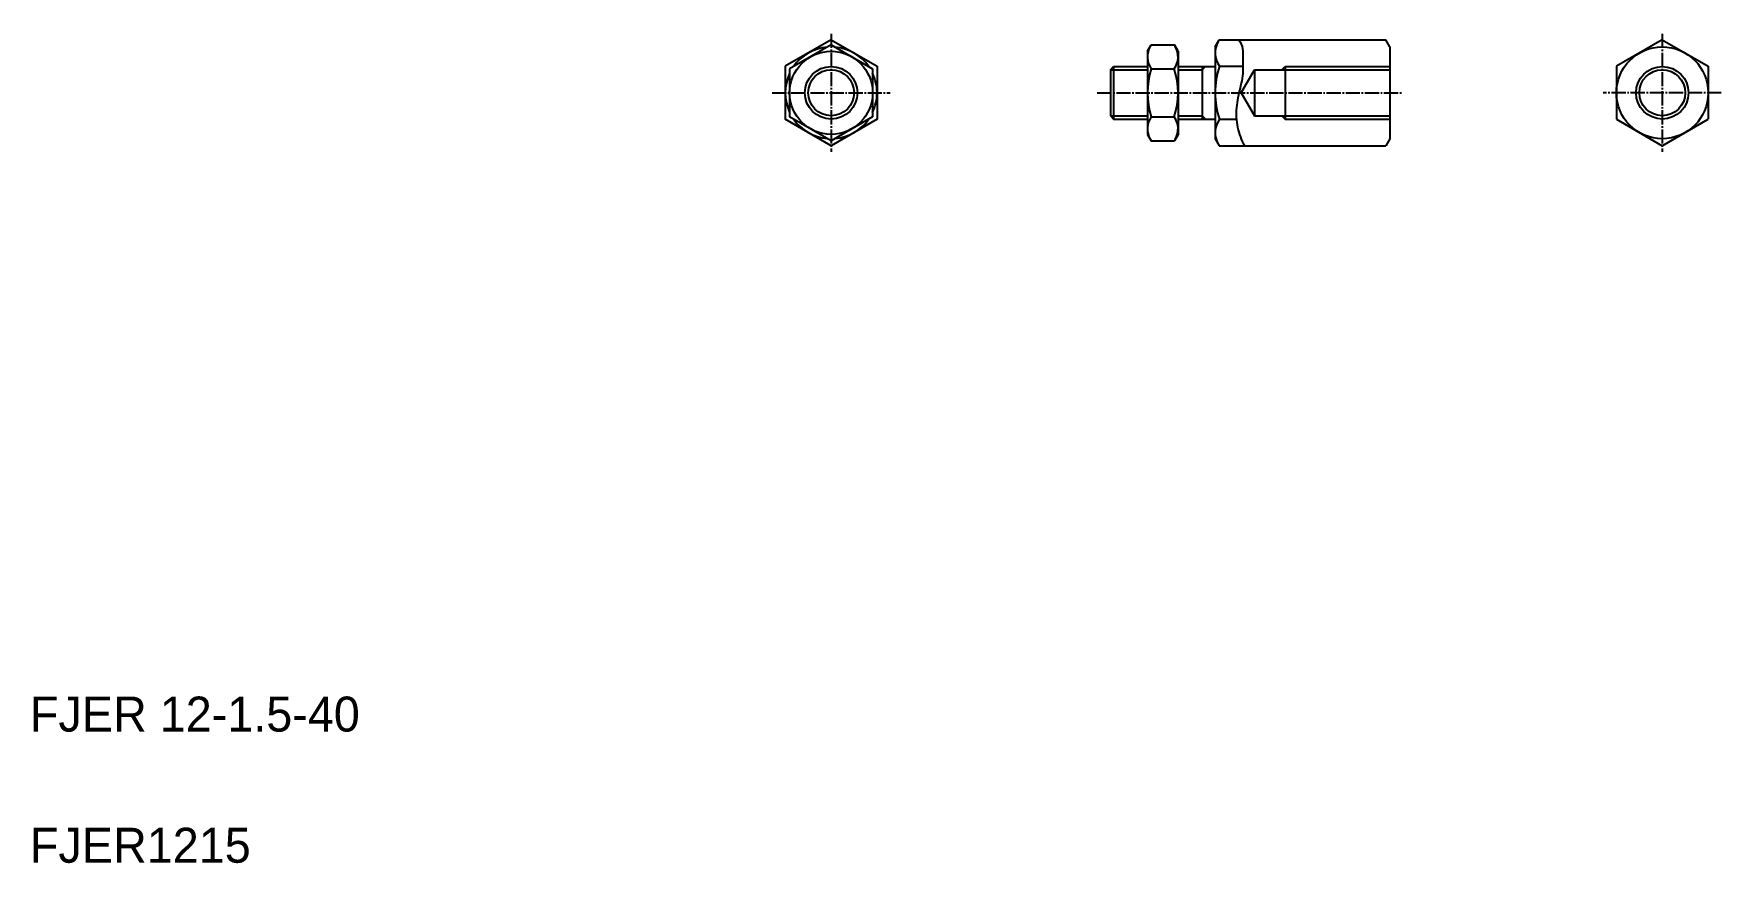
# Model space of a CAD drawing. Extents: x 21 to 407, y 20 to 210.
import ezdxf

# ---------------------------------------------------------------- set-up
doc = ezdxf.new("R2010")
doc.units = 0
doc.header["$LTSCALE"] = 0.25
doc.linetypes.add('CENTER', pattern=[17.5, 13, -1.5, 1.5, -1.5])
doc.layers.get('0').update_dxf_attribs({"linetype": 'CONTINUOUS'})
doc.layers.add('CENTER', color=1, linetype='CENTER')

msp = doc.modelspace()

# ---------------------------------------------------------------- linework, layer by layer
at = {"color": 7}
for p, q in [((203.39, 208.24), (192.89, 202.17)), ((203.39, 207.08), (193.89, 201.6)), ((203.39, 208.24), (213.89, 202.17)), ((203.39, 207.08), (212.89, 201.6)), ((275.8, 205.61), (276.65, 207.08)), ((275.8, 205.61), (275.8, 186.61)), ((276.65, 207.08), (281.95, 207.08)), ((282.8, 205.61), (281.95, 207.08)), ((282.8, 205.61), (282.8, 186.61)), ((291.3, 206.61), (292.23, 208.24)), ((291.3, 206.61), (291.3, 185.61)), ((292.23, 208.24), (330.36, 208.24)), ((331.3, 206.61), (330.36, 208.24)), ((331.3, 206.61), (331.3, 185.61)), ((393.63, 208.24), (383.13, 202.17)), ((393.63, 208.24), (404.13, 202.17)), ((192.89, 202.17), (192.89, 190.05)), ((193.89, 201.6), (193.89, 190.63)), ((212.89, 201.6), (212.89, 190.63)), ((213.89, 202.17), (213.89, 190.05)), ((267.3, 201.36), (268.05, 202.11)), ((267.3, 201.36), (267.3, 190.86)), ((268.05, 202.11), (275.8, 202.11)), ((268.05, 202.11), (268.05, 190.11)), ((276.67, 201.6), (281.93, 201.6)), ((282.8, 202.11), (291.3, 202.11)), ((288.3, 202.11), (288.3, 190.11)), ((292.26, 202.17), (297.66, 202.17)), ((297.27, 196.11), (300.3, 201.36)), ((300.3, 201.36), (331.3, 201.36)), ((300.3, 201.36), (300.3, 190.86)), ((307.3, 202.11), (307.3, 190.11)), ((383.13, 202.17), (383.13, 190.05)), ((404.13, 202.17), (404.13, 190.05)), ((297.27, 196.11), (300.3, 190.86)), ((203.39, 183.99), (192.89, 190.05)), ((203.39, 185.14), (193.89, 190.63)), ((212.89, 190.63), (203.39, 185.14)), ((213.89, 190.05), (203.39, 183.99)), ((267.3, 190.86), (268.05, 190.11)), ((268.05, 190.11), (275.8, 190.11)), ((276.67, 190.63), (281.93, 190.63)), ((282.8, 190.11), (291.3, 190.11)), ((292.26, 190.05), (296.15, 190.05)), ((300.3, 190.86), (331.3, 190.86)), ((383.13, 190.05), (393.63, 183.99)), ((393.63, 183.99), (404.13, 190.05)), ((275.8, 186.61), (276.65, 185.14)), ((282.8, 186.61), (281.95, 185.14)), ((291.3, 185.61), (292.23, 183.99)), ((331.3, 185.61), (330.36, 183.99)), ((276.65, 185.14), (281.95, 185.14)), ((292.23, 183.99), (330.36, 183.99))]:
    msp.add_line(p, q, dxfattribs=at)
at = {"color": 3}
for p, q in [((267.3, 201.36), (275.8, 201.36)), ((282.8, 201.36), (288.3, 201.36)), ((288.3, 201.36), (289.05, 202.11)), ((306.55, 201.36), (307.3, 202.11)), ((307.3, 202.11), (331.3, 202.11)), ((267.3, 190.86), (275.8, 190.86)), ((282.8, 190.86), (288.3, 190.86)), ((288.3, 190.86), (289.05, 190.11)), ((306.55, 190.86), (307.3, 190.11)), ((307.3, 190.11), (331.3, 190.11))]:
    msp.add_line(p, q, dxfattribs=at)
for p, q in [((291.3, 201.36), (291.3, 201.36)), ((291.3, 196.11), (291.3, 196.11))]:
    msp.add_line(p, q)
msp.add_lwpolyline([(296.66, 208.24, -0.11991), (297.57, 206.18, -0.037803), (297.62, 203.92, 0.00024), (297.66, 201.66, -0.047674), (297.48, 199.4, -0.016903), (296.98, 197.19, 0.011836), (296.48, 194.98, 0.027468), (296.16, 192.74, 0.034647), (296.12, 190.47, 0.039762), (296.42, 188.23, 0.035608), (297.06, 186.05, 0.032651), (297.98, 183.99)], format="xyb", dxfattribs=at)
at = {"color": 7}
for centre, radius in [((203.39, 196.11), 9.5), ((203.39, 196.11), 6), ((393.63, 196.11), 5.25)]:
    msp.add_circle(centre, radius, dxfattribs=at)
msp.add_circle((393.63, 196.11), 10.5)
at = {"color": 3}
for centre, radius in [((203.39, 196.11), 5.25), ((393.63, 196.11), 6)]:
    msp.add_circle(centre, radius, dxfattribs=at)
at = {"color": 7}
for centre, radius, start, end in [((203.39, 196.11), 10.5, 94.7912, 145.2088), ((203.39, 196.11), 10.5, 34.7912, 85.2088), ((280.55, 204.34), 4.75, 150, 215.2644), ((278.05, 204.34), 4.75, 324.7356, 30), ((296.55, 205.21), 5.25, 150, 215.2644), ((293.49, 196.11), 17.69, 161.9403, 198.0597), ((265.1, 196.11), 17.69, 341.9403, 18.0597), ((310.85, 196.11), 19.55, 161.9403, 198.0597), ((203.39, 196.11), 10.5, 154.7912, 205.2088), ((203.39, 196.11), 10.5, 0, 25.2088), ((203.39, 196.11), 10.5, 334.7912, 0), ((203.39, 196.11), 10.5, 214.7912, 265.2088), ((203.39, 196.11), 10.5, 274.7912, 325.2088), ((280.55, 187.88), 4.75, 144.7356, 210), ((278.05, 187.88), 4.75, 330, 35.2644), ((296.55, 187.02), 5.25, 144.7356, 210)]:
    msp.add_arc(centre, radius, start, end, dxfattribs=at)
at = {"layer": 'CENTER', "color": 1, "linetype": 'CENTER'}
for p, q in [((203.39, 209.61), (203.39, 182.61)), ((393.63, 209.61), (393.63, 182.61)), ((189.89, 196.11), (216.89, 196.11)), ((264.3, 196.11), (334.3, 196.11)), ((407.13, 196.11), (380.13, 196.11))]:
    msp.add_line(p, q, dxfattribs=at)

# ---------------------------------------------------------------- texts
for s, p in [('FJER 12-1.5-40', (20, 50)), ('FJER1215', (20, 20))]:
    msp.add_text(s, height=8).set_placement(p)

doc.saveas('drawing.dxf')
